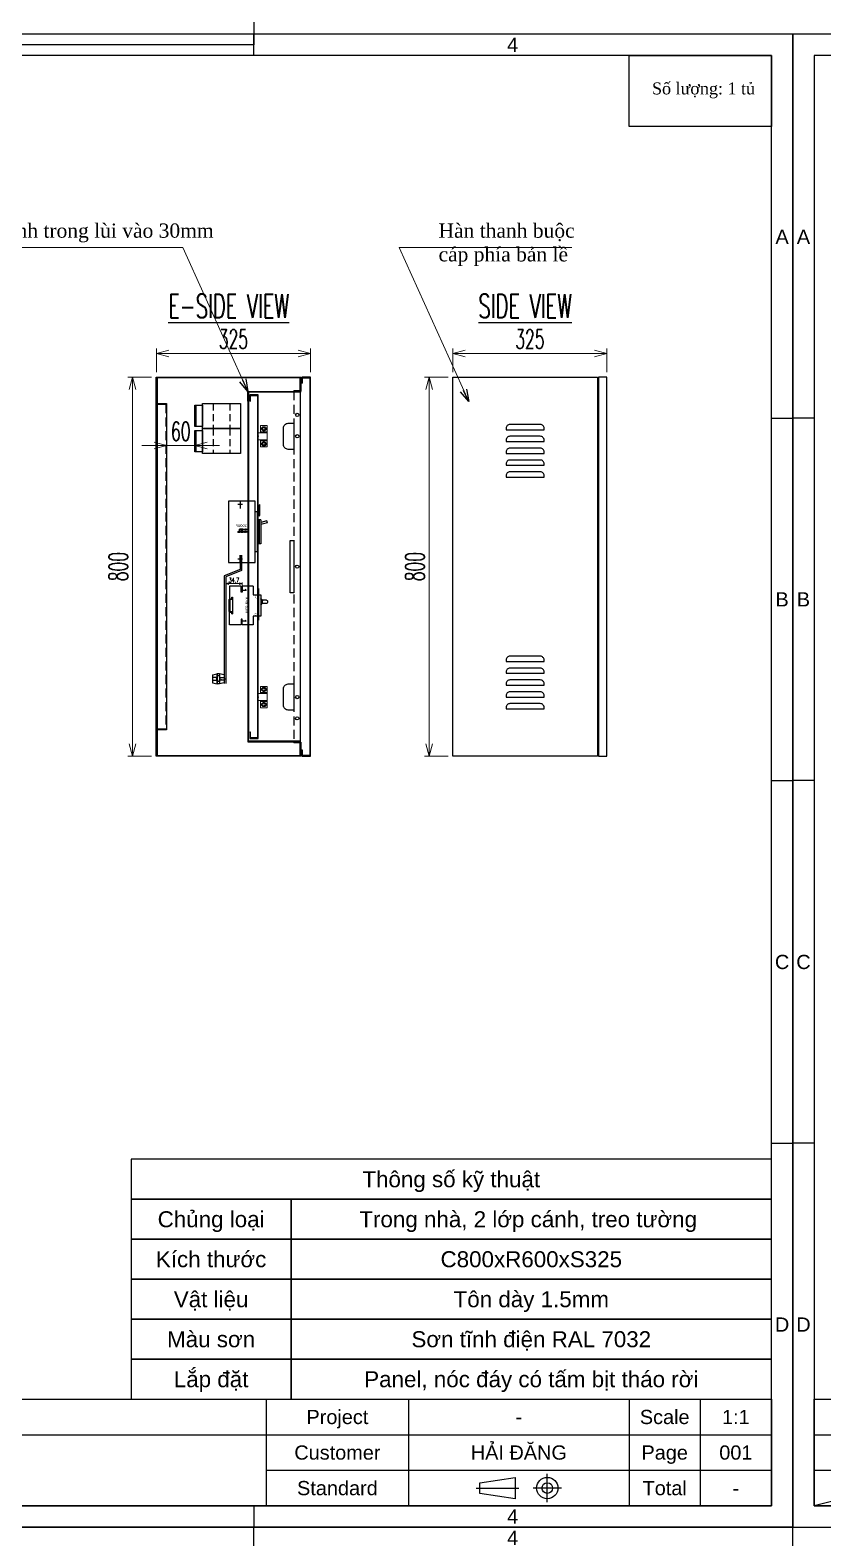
# Model space of a CAD drawing. Header units: millimetres. Extents: x 123558 to 149079, y -1073 to 14418.
# Drawn here: x 131752 to 133423, y 2054 to 5235 of the extents above; entities that cross this region are included whole.
import ezdxf
from ezdxf.enums import TextEntityAlignment as Align

# ---------------------------------------------------------------- set-up
doc = ezdxf.new("R2010")
doc.units = ezdxf.units.MM
doc.header["$LTSCALE"] = 3
for name, pattern in [('ACAD_ISO04W100', [30, 24, -3, 0, -3]), ('ASVLTYPE', [0.75, 0.5, -0.25]), ('HIDDEN', [9.525, 6.35, -3.175])]:
    doc.linetypes.add(name, pattern=pattern)
for name, color, linetype in [('1-EMC-ACESS', 4, 'Continuous'), ('@.TEXT', 7, 'Continuous'), ('@.VISIBLE', 7, 'Continuous'), ('centerline', 6, 'ACAD_ISO04W100'), ('dim', 7, 'Continuous'), ('equipments', 2, 'Continuous'), ('TEXT', 7, 'Continuous')]:
    doc.layers.add(name, color=color, linetype=linetype)
doc.layers.add('Thiet bi', color=7, linetype='Continuous', lineweight=9)
doc.layers.add('Thin-Hidden', color=6, linetype='HIDDEN', lineweight=13)
doc.styles.add('Ann_w01', font='romans.shx', dxfattribs={"width": 0.6, "bigfont": 'chineset.shx'})
doc.styles.add('Arial', font='arial.ttf')
doc.styles.add('hw_Standard', font='complex.shx', dxfattribs={"width": 0.9})
doc.styles.get("Standard").update_dxf_attribs({"font": 'arial.ttf'})
doc.styles.add('Tahoma (Input Text)', font='tahoma.ttf')
doc.dimstyles.new('Dim 01_SC05', dxfattribs={"dimscale": 5, "dimtxt": 2, "dimasz": 1.3, "dimexe": 0.5, "dimexo": 0.5, "dimgap": 0.5, "dimtad": 1, "dimtoh": 1, "dimdec": 1, "dimzin": 12, "dimdsep": 46, "dimtxsty": 'Ann_w01', "dimblk": 'OPEN30', "dimcen": 1.5, "dimclrd": 6, "dimclre": 6, "dimclrt": 3, "dimadec": 1, "dimazin": 3, "dimtm": 1e-09, "dimtfac": 1, "dimtdec": 1, "dimtmove": 0, "dimatfit": 3, "dimldrblk": 'OPEN30', "dimfxl": 1, "dimtolj": 1, "dimlwd": 20, "dimlwe": 20, "dimarcsym": 0})
doc.dimstyles.new('Dim 01_SC20', dxfattribs={"dimscale": 20, "dimtxt": 2, "dimasz": 1.3, "dimexe": 0.5, "dimexo": 0.5, "dimgap": 0.5, "dimtad": 1, "dimdec": 1, "dimzin": 12, "dimdsep": 46, "dimtxsty": 'Ann_w01', "dimblk": 'OPEN30', "dimcen": 1.5, "dimclrd": 6, "dimclre": 6, "dimclrt": 3, "dimadec": 1, "dimazin": 3, "dimtm": 1e-09, "dimtfac": 1, "dimtdec": 1, "dimtix": 1, "dimtmove": 0, "dimatfit": 3, "dimldrblk": 'OPEN30', "dimfxl": 1, "dimtolj": 1, "dimlwd": 20, "dimlwe": 20, "dimarcsym": 0})

# ---------------------------------------------------------------- blocks, each defined once
blk = doc.blocks.new('CML250A-2')
at = {"color": 85, "linetype": 'ASVLTYPE', "ltscale": 10}
for p, q in [((-4, 73.5), (49, 73.5)), ((-4, 38.5), (49, 38.5))]:
    blk.add_line(p, q, dxfattribs=at)
at = {"color": 85}
for p, q in [((18.25, 2), (18.25, 0)), ((26.75, 2), (26.75, 0))]:
    blk.add_line(p, q, dxfattribs=at)
for points in [[(-4, 96), (49, 96), (49, 16), (-4, 16)], [(0, 16), (45, 16), (45, 2), (0, 2)], [(0, 2), (45, 2), (45, 0), (0, 0)]]:
    blk.add_lwpolyline(points, close=True, dxfattribs=at)
blk = doc.blocks.new('*U57')
at = {"color": 3}
blk.add_line((1052.1, -3275.9), (1052.1, -3359.9), dxfattribs=at)
for p, q in [((1052.1, -3275.9), (1056.1, -3275.9)), ((1044.1, -3292.9), (1052.1, -3292.9)), ((1044.1, -3292.9), (1044.1, -3342.9)), ((1048.1, -3292.9), (1048.1, -3342.9)), ((1044.1, -3342.9), (1052.1, -3342.9)), ((1052.1, -3359.9), (1056.1, -3359.9))]:
    blk.add_line(p, q)
at = {"color": 1}
for p, q in [((1083.1, -3260.4), (1092.5, -3260.4)), ((1088.1, -3252.9), (1088.1, -3268.7)), ((1088.1, -3382.9), (1088.1, -3367.1)), ((1083.1, -3375.4), (1092.5, -3375.4))]:
    blk.add_line(p, q, dxfattribs=at)
blk.add_lwpolyline([(1056.1, -3252.9), (1112.1, -3252.9), (1112.1, -3382.9), (1056.1, -3382.9)], close=True)
at = {"layer": 'TEXT'}
for p, q in [((1030.1, -3299), (1031.3, -3294.6)), ((1030.1, -3299), (1044.1, -3302.7)), ((1031.3, -3294.6), (1044.1, -3297.9))]:
    blk.add_line(p, q, dxfattribs=at)
at = {"layer": 'Thiet bi', "color": 1, "linetype": 'HIDDEN', "ltscale": 10}
for points in [[(1047.6, -3261.6), (1047.6, -3284.6), (1046.1, -3282.8), (1046.1, -3259.9)], [(1047.6, -3261.6), (1047.6, -3284.6), (1046.1, -3282.8), (1046.1, -3259.9)], [(1051.1, -3374.1), (1051.1, -3351.2), (1049.6, -3352.9), (1049.6, -3375.8)], [(1051.1, -3374.1), (1051.1, -3351.2), (1049.6, -3352.9), (1049.6, -3375.8)]]:
    blk.add_lwpolyline(points, close=True, dxfattribs=at)
at = {"color": 251, "style": 'hw_Standard', "width": 0.9}
for s, p in [('ABN,ABE50c', (1073.2, -3314.4)), ('ABN,ABE100c', (1073.2, -3319.1))]:
    blk.add_text(s, height=2.5, dxfattribs=at).set_placement(p)
at = {"layer": 'TEXT', "insert": (1073.5, -3301.8), "char_height": 6, "attachment_point": 1, "style": 'Tahoma (Input Text)'}
blk.add_mtext_dynamic_manual_height_columns('100AF', width=11.015, gutter_width=1, heights=[0], dxfattribs=at)
blk = doc.blocks.new('*U89')
h = blk.add_hatch()
h.set_pattern_fill('ANSI31', color=1, scale=10)
h.set_pattern_definition([(45, (0, 0), (-0.8838835, 0.8838835), [])])
h.paths.add_polyline_path([(-482.3, -2659.2), (-483.7, -2659.2), (-483.7, -2672.3), (-482.3, -2672.3)])
h.paths.add_polyline_path([(-482.3, -2672.3), (-483.7, -2672.3), (-483.7, -2717.3), (-482.3, -2717.3)])
h.paths.add_polyline_path([(-482.3, -2717.3), (-483.7, -2717.3), (-483.7, -2725.9), (-482.3, -2725.9)])
for p, q in [((-518.9, -2654.3), (-543.9, -2654.3)), ((-543.9, -2654.3), (-543.9, -2680.8)), ((-518.9, -2666.3), (-518.9, -2654.3)), ((-516.9, -2666.3), (-518.9, -2666.3)), ((-493.9, -2654.3), (-516.9, -2654.3)), ((-516.9, -2654.3), (-516.9, -2666.3)), ((-543.9, -2680.8), (-539.4, -2680.8)), ((-538.4, -2677.3), (-537.2, -2677.3)), ((-538.4, -2677.3), (-538.4, -2679.8)), ((-537.2, -2677.3), (-537.2, -2712.3)), ((-543.9, -2735.3), (-543.9, -2708.8)), ((-543.9, -2708.8), (-539.4, -2708.8)), ((-518.9, -2735.3), (-543.9, -2735.3)), ((-538.4, -2712.3), (-538.4, -2709.8)), ((-538.4, -2712.3), (-537.2, -2712.3)), ((-516.9, -2723.3), (-518.9, -2723.3)), ((-518.9, -2723.3), (-518.9, -2735.3)), ((-516.9, -2735.3), (-516.9, -2723.3)), ((-493.9, -2735.3), (-516.9, -2735.3))]:
    blk.add_line(p, q)
at = {"color": 1}
for p, q in [((-516.9, -2662.3), (-508.2, -2662.3)), ((-508.2, -2662.3), (-510.9, -2661.2)), ((-508.2, -2662.3), (-510.9, -2663.4)), ((-483.7, -2659.2), (-483.7, -2725.9)), ((-516.9, -2727.3), (-508.2, -2727.3)), ((-508.2, -2727.3), (-510.9, -2726.2)), ((-508.2, -2727.3), (-510.9, -2728.4))]:
    blk.add_line(p, q, dxfattribs=at)
at = {"color": 3}
blk.add_lwpolyline([(-493.9, -2654.3), (-493.9, -2672.3), (-477.9, -2672.3), (-477.9, -2717.3), (-493.9, -2717.3), (-493.9, -2735.3)], dxfattribs=at)
at = {"color": 1}
blk.add_lwpolyline([(-483.7, -2659.2), (-482.3, -2659.2), (-482.3, -2725.9), (-483.7, -2725.9)], close=True, dxfattribs=at)
blk.add_lwpolyline([(-537.2, -2677.3), (-537.2, -2679.8, -0.414214), (-539.4, -2682), (-542, -2682, 0.414214), (-543, -2683), (-543, -2706.6, 0.414214), (-542, -2707.6), (-539.4, -2707.6, -0.414214), (-537.2, -2709.8), (-537.2, -2712.3), (-538.4, -2712.3), (-538.4, -2709.8, 0.414214), (-539.4, -2708.8), (-542, -2708.8, -0.414214), (-544.2, -2706.6), (-544.2, -2683, -0.414214), (-542, -2680.8), (-539.4, -2680.8, 0.414214), (-538.4, -2679.8), (-538.4, -2677.3), (-537.2, -2677.3)], format="xyb")
blk.add_lwpolyline([(-477.9, -2688.8), (-473.9, -2688.8), (-473.9, -2689.8), (-465.9, -2689.8, 0.414214), (-462.9, -2686.8), (-462.9, -2686.8, 0.414214), (-465.9, -2683.8), (-473.9, -2683.8), (-473.9, -2684.8), (-477.9, -2684.8)], format="xyb", dxfattribs=at)
blk.add_circle((-475.8, -2686.8), 1)
for centre, radius, start, end in [((-539.4, -2679.8), 1, 270, 0), ((-480.8, -2686.8), 6.88, 294.7615, 65.2385), ((-539.4, -2709.8), 1, 0, 90)]:
    blk.add_arc(centre, radius, start, end)
at = {"layer": 'Thin-Hidden'}
for p, q in [((-543, -2691.3), (-544.2, -2691.3)), ((-543, -2698.3), (-544.2, -2698.3))]:
    blk.add_line(p, q, dxfattribs=at)
at = {"style": 'Tahoma (Input Text)'}
blk.add_text('MCB-BKN', height=6, rotation=90, dxfattribs=at).set_placement((-503.5, -2711.3))
at = {"char_height": 3, "attachment_point": 1, "rotation": 90, "style": 'Tahoma (Input Text)'}
for s, insert in [('OFF', (-490.1, -2680.9)), ('ON', (-490.3, -2715.8))]:
    blk.add_mtext_dynamic_manual_height_columns(s, width=9.282, gutter_width=1, heights=[0], dxfattribs=dict(at, insert=insert))
blk = doc.blocks.new('*U22')
at = {"color": 1}
for p, q in [((-25, 18), (-15, 20)), ((-25, 18), (-25, 1)), ((-25, 1), (-15, -1)), ((-15, 20.5), (-15, -1.5)), ((-15, 20.5), (-10, 20.5)), ((-15, -1.5), (-15, 20.5)), ((-15, 20), (-15, -1)), ((-10, 15.5), (-15, 15.5)), ((-10, 3.5), (-15, 3.5)), ((-10, 20.5), (-10, -1.5)), ((0, 18), (-10, 20)), ((0, 1), (-10, -1)), ((0, 18), (0, 1)), ((-10, -1.5), (-15, -1.5))]:
    blk.add_line(p, q, dxfattribs=at)
for points in [[(-25, 12.5), (-25, 6.5), (-16, 6.5), (-16, 12.5)], [(0, 12.5), (0, 6.5), (-9, 6.5), (-9, 12.5)]]:
    blk.add_lwpolyline(points, close=True, dxfattribs=at)
at = {"color": 1, "width": 30.098, "attachment_point": 5, "rotation": 270}
for s, insert, char_height in [('{\\fTahoma|b0|i0|c0|p34;M6}', (-18.2, 9.5), 1.5), ('{\\fTahoma|b0|i0|c0|p34;S25}', (-12.4, 9.5), 3), ('{\\fTahoma|b0|i0|c0|p34;M6}', (-5.9, 9.5), 1.5)]:
    blk.add_mtext(s, dxfattribs=dict(at, insert=insert, char_height=char_height))
blk = doc.blocks.new('Standard ISO')
at = {"color": 6}
for p, q in [((-6, 0), (0, 0)), ((6, 0), (2, 0)), ((4, -2), (4, 2))]:
    blk.add_line(p, q, dxfattribs=at)
blk.add_lwpolyline([(-0.5, 1.5), (-0.5, -1.5), (-5.5, -0.75), (-5.5, 0.75), (-0.5, 1.5)])
for radius in [1.5, 0.75]:
    blk.add_circle((4, 0), radius)
blk = doc.blocks.new('KHUNG BAN VE (Made by Tung)')
at = {"layer": '@.VISIBLE', "color": 8}
for p, q in [((221.25, 207), (221.25, 210)), ((3, 156), (0, 156)), ((294, 156), (297, 156)), ((3, 105), (0, 105)), ((294, 105), (297, 105)), ((3, 54), (0, 54)), ((294, 54), (297, 54)), ((223, 18), (223, 3)), ((243, 18), (243, 3)), ((274, 18), (274, 3)), ((284, 18), (284, 3)), ((3, 13), (73, 13)), ((123, 13), (294, 13)), ((3, 8), (73, 8)), ((23, 8), (3, 3)), ((223, 8), (294, 8)), ((221.25, 3), (221.25, 0))]:
    blk.add_line(p, q, dxfattribs=at)
for points in [[(0, 0), (297, 0), (297, 210), (0, 210)], [(3, 3), (294, 3), (294, 207), (3, 207)], [(3, 18), (294, 18), (294, 3), (3, 3)]]:
    blk.add_lwpolyline(points, close=True, dxfattribs=at)
blk.add_blockref('Standard ISO', (258.5, 5.5))
at = {"layer": '@.TEXT', "color": 1, "style": 'Arial'}
for s, p in [('4', (257.625, 208.5)), ('A', (1.5, 181.5)), ('A', (295.5, 181.5)), ('B', (1.5, 130.5)), ('B', (295.5, 130.5)), ('C', (1.5, 79.5)), ('C', (295.5, 79.5)), ('D', (1.5, 28.5)), ('D', (295.5, 28.5)), ('4', (257.625, 1.5))]:
    blk.add_text(s, height=2, dxfattribs=at).set_placement(p, align=Align.MIDDLE_CENTER)
at = {"layer": '@.TEXT', "color": 2, "style": 'Arial'}
for s, p in [('Project', (233, 15.5)), ('Scale', (279, 15.5)), ('Customer', (233, 10.5)), ('Page', (279, 10.5)), ('Standard', (233, 5.5)), ('Total', (279, 5.5))]:
    blk.add_text(s, height=2, dxfattribs=at).set_placement(p, align=Align.MIDDLE_CENTER)
at = {"layer": '@.TEXT', "color": 1, "style": 'Arial'}
for tag, height, p in [('DESIGNER_NAME', 2, (38, 15.5)), ('PROJECT_CODE', 2, (258.5, 15.5)), ('SCALE', 2, (289, 15.5)), ('APPROVED_NAME', 2, (38, 10.5)), ('CUSTOMER_NAME', 2, (258.5, 10.5)), ('PAGE', 2, (289, 10.5)), ('DRAWING_NAME', 4, (173, 8)), ('TOTAL', 2, (289, 5.5))]:
    blk.add_attdef(tag, text='', height=height, dxfattribs=at).set_placement(p, align=Align.MIDDLE_CENTER)
blk = doc.blocks.new('Bảng thông số (Made by Tung)')
at = {"color": 8}
for points in [[(-80, 25), (0, 25), (0, 30), (-80, 30)], [(-80, 20), (-60, 20), (-60, 25), (-80, 25)], [(-60, 20), (0, 20), (0, 25), (-60, 25)], [(-80, 15), (-60, 15), (-60, 20), (-80, 20)], [(-60, 15), (0, 15), (0, 20), (-60, 20)], [(-80, 10), (-60, 10), (-60, 15), (-80, 15)], [(-60, 10), (0, 10), (0, 15), (-60, 15)], [(-80, 5), (-60, 5), (-60, 10), (-80, 10)], [(-60, 5), (0, 5), (0, 10), (-60, 10)], [(-80, 0), (-60, 0), (-60, 5), (-80, 5)], [(-60, 0), (0, 0), (0, 5), (-60, 5)]]:
    blk.add_lwpolyline(points, close=True, dxfattribs=at)
at = {"color": 4, "style": 'Arial'}
for tag, p in [('FORM', (-30, 22.5)), ('SIZE', (-30, 17.5)), ('MATERIAL', (-30, 12.5)), ('PAINTING', (-30, 7.5)), ('ASSEMBLY', (-30, 2.5))]:
    blk.add_attdef(tag, text='', height=2, dxfattribs=at).set_placement(p, align=Align.MIDDLE_CENTER)
at = {"layer": '@.TEXT', "color": 1, "style": 'Arial'}
blk.add_text('Thông số kỹ thuật', height=2, dxfattribs=at).set_placement((-40, 27.5), align=Align.MIDDLE_CENTER)
at = {"layer": '@.TEXT', "color": 2, "style": 'Arial'}
for s, p in [('Chủng loại', (-70, 22.5)), ('Kích thước', (-70, 17.5)), ('Vật liệu', (-70, 12.5)), ('Màu sơn', (-70, 7.5)), ('Lắp đặt', (-70, 2.5))]:
    blk.add_text(s, height=2, dxfattribs=at).set_placement(p, align=Align.MIDDLE_CENTER)
blk = doc.blocks.new('_Open30')
at = {"color": 0, "linetype": 'ByBlock', "lineweight": -2}
for p, q in [((-1, 0.27), (0, 0)), ((0, 0), (-1, -0.27)), ((0, 0), (-1, 0))]:
    blk.add_line(p, q, dxfattribs=at)
blk = doc.blocks.new('*D271')
at = {"color": 6, "lineweight": 20, "transparency": 16777216}
for p, q in [((132013.3, 4359), (131987.3, 4359)), ((132039.3, 4355.9), (132039.3, 4369)), ((132099.3, 4359), (132039.3, 4359)), ((132099.3, 4355.9), (132099.3, 4369)), ((132125.3, 4359), (132151.3, 4359))]:
    blk.add_line(p, q, dxfattribs=at)
at = {"layer": 'Defpoints', "color": 0, "transparency": 16777216}
for p in [(132039.3, 4359), (132039.3, 4345.9), (132099.3, 4345.9)]:
    blk.add_point(p, dxfattribs=at)
at = {"color": 6, "lineweight": 20, "transparency": 16777216, "xscale": 26, "yscale": 26, "zscale": 26}
blk.add_blockref('_Open30', (132039.3, 4359), dxfattribs=at)
at = {"color": 6, "lineweight": 20, "transparency": 16777216, "xscale": 26, "yscale": 26, "zscale": 26, "rotation": 180}
blk.add_blockref('_Open30', (132099.3, 4359), dxfattribs=at)
at = {"color": 3, "transparency": 16777216, "insert": (132069.3, 4389), "char_height": 40, "attachment_point": 5, "style": 'Ann_w01'}
blk.add_mtext('\\A1;60', dxfattribs=at)
blk = doc.blocks.new('HL025-2.2 Side')
at = {"layer": 'centerline', "lineweight": 0}
blk.add_line((-1, 0), (1, 0), dxfattribs=at)
at = {"layer": 'equipments', "lineweight": 0}
for p, q in [((4.8, 9.25), (18.8, 9.25)), ((4.8, 7.5), (18.8, 7.5)), ((4.8, -7.5), (18.8, -7.5)), ((4.8, -9.25), (18.8, -9.25))]:
    blk.add_line(p, q, dxfattribs=at)
for points in [[(4.8, -7.5), (0, -7.5), (0, 7.5), (4.8, 7.5)], [(4.8, 7.5), (4.8, 22.5), (18.8, 22.5), (18.8, -22.5), (4.8, -22.5), (4.8, -7.5)]]:
    blk.add_lwpolyline(points, dxfattribs=at)
at = {"layer": 'equipments'}
for centre in [(11.8, 16), (11.8, -16)]:
    blk.add_circle(centre, 3, dxfattribs=at)
blk = doc.blocks.new('*D279')
at = {"layer": '@.VISIBLE', "color": 6, "lineweight": 20, "transparency": 16777216}
for p, q in [((132007.8, 4503.4), (131957.8, 4503.4)), ((131967.8, 3729.4), (131967.8, 4477.4)), ((132007.8, 3703.4), (131957.8, 3703.4))]:
    blk.add_line(p, q, dxfattribs=at)
at = {"layer": 'Defpoints', "color": 0, "transparency": 16777216}
for p in [(131967.8, 4503.4), (132017.8, 4503.4), (132017.8, 3703.4)]:
    blk.add_point(p, dxfattribs=at)
at = {"layer": '@.VISIBLE', "color": 6, "lineweight": 20, "transparency": 16777216, "xscale": 26, "yscale": 26, "zscale": 26}
for p, rotation in [((131967.8, 4503.4), 90), ((131967.8, 3703.4), 270)]:
    blk.add_blockref('_Open30', p, dxfattribs=dict(at, rotation=rotation))
at = {"layer": '@.VISIBLE', "color": 3, "transparency": 16777216, "insert": (131937.8, 4103.4), "char_height": 40, "attachment_point": 5, "rotation": 90, "style": 'Ann_w01'}
blk.add_mtext('\\A1;800', dxfattribs=at)
blk = doc.blocks.new('*D281')
at = {"layer": '@.VISIBLE', "color": 6, "lineweight": 20, "transparency": 16777216}
for p, q in [((132017.8, 4513.4), (132017.8, 4563.4)), ((132043.8, 4553.4), (132316.8, 4553.4)), ((132342.8, 4513.4), (132342.8, 4563.4))]:
    blk.add_line(p, q, dxfattribs=at)
at = {"layer": 'Defpoints', "color": 0, "transparency": 16777216}
for p in [(132342.8, 4553.4), (132017.8, 4503.4), (132342.8, 4503.4)]:
    blk.add_point(p, dxfattribs=at)
at = {"layer": '@.VISIBLE', "color": 6, "lineweight": 20, "transparency": 16777216, "xscale": 26, "yscale": 26, "zscale": 26, "rotation": 180}
blk.add_blockref('_Open30', (132017.8, 4553.4), dxfattribs=at)
at = {"layer": '@.VISIBLE', "color": 6, "lineweight": 20, "transparency": 16777216, "xscale": 26, "yscale": 26, "zscale": 26}
blk.add_blockref('_Open30', (132342.8, 4553.4), dxfattribs=at)
at = {"layer": '@.VISIBLE', "color": 3, "transparency": 16777216, "insert": (132180.3, 4583.4), "char_height": 40, "attachment_point": 5, "style": 'Ann_w01'}
blk.add_mtext('\\A1;325', dxfattribs=at)
blk = doc.blocks.new('*D282')
at = {"layer": '@.VISIBLE', "color": 6, "lineweight": 20, "transparency": 16777216}
for p, q in [((132632.8, 4503.4), (132582.8, 4503.4)), ((132592.8, 3729.4), (132592.8, 4477.4)), ((132632.8, 3703.4), (132582.8, 3703.4))]:
    blk.add_line(p, q, dxfattribs=at)
at = {"layer": 'Defpoints', "color": 0, "transparency": 16777216}
for p in [(132592.8, 4503.4), (132642.8, 4503.4), (132642.8, 3703.4)]:
    blk.add_point(p, dxfattribs=at)
at = {"layer": '@.VISIBLE', "color": 6, "lineweight": 20, "transparency": 16777216, "xscale": 26, "yscale": 26, "zscale": 26}
for p, rotation in [((132592.8, 4503.4), 90), ((132592.8, 3703.4), 270)]:
    blk.add_blockref('_Open30', p, dxfattribs=dict(at, rotation=rotation))
at = {"layer": '@.VISIBLE', "color": 3, "transparency": 16777216, "insert": (132562.8, 4103.4), "char_height": 40, "attachment_point": 5, "rotation": 90, "style": 'Ann_w01'}
blk.add_mtext('\\A1;800', dxfattribs=at)
blk = doc.blocks.new('*D283')
at = {"layer": '@.VISIBLE', "color": 6, "lineweight": 20, "transparency": 16777216}
for p, q in [((132642.8, 4513.4), (132642.8, 4563.4)), ((132668.8, 4553.4), (132941.8, 4553.4)), ((132967.8, 4513.4), (132967.8, 4563.4))]:
    blk.add_line(p, q, dxfattribs=at)
at = {"layer": 'Defpoints', "color": 0, "transparency": 16777216}
for p in [(132967.8, 4553.4), (132642.8, 4503.4), (132967.8, 4503.4)]:
    blk.add_point(p, dxfattribs=at)
at = {"layer": '@.VISIBLE', "color": 6, "lineweight": 20, "transparency": 16777216, "xscale": 26, "yscale": 26, "zscale": 26, "rotation": 180}
blk.add_blockref('_Open30', (132642.8, 4553.4), dxfattribs=at)
at = {"layer": '@.VISIBLE', "color": 6, "lineweight": 20, "transparency": 16777216, "xscale": 26, "yscale": 26, "zscale": 26}
blk.add_blockref('_Open30', (132967.8, 4553.4), dxfattribs=at)
at = {"layer": '@.VISIBLE', "color": 3, "transparency": 16777216, "insert": (132805.3, 4583.4), "char_height": 40, "attachment_point": 5, "style": 'Ann_w01'}
blk.add_mtext('\\A1;325', dxfattribs=at)
blk = doc.blocks.new('*U276')
at = {"color": 2}
blk.add_lwpolyline([(32, 5.5), (-32, 5.5, 0.414214), (-40, -2.5), (-40, -5.5), (40, -5.5), (40, -2.5, 0.414214)], format="xyb", close=True, dxfattribs=at)
blk = doc.blocks.new('*U277')
at = {"color": 0, "linetype": 'ByBlock', "lineweight": -2}
for p in [(0, 100), (0, 75), (0, 50), (0, 25), (0, 0)]:
    blk.add_blockref('*U276', p, dxfattribs=at)
blk = doc.blocks.new('*U278')
at = {"color": 2}
blk.add_lwpolyline([(32, 5.5), (-32, 5.5, 0.414214), (-40, -2.5), (-40, -5.5), (40, -5.5), (40, -2.5, 0.414214)], format="xyb", close=True, dxfattribs=at)
blk = doc.blocks.new('*U275')
at = {"color": 0, "linetype": 'ByBlock', "lineweight": -2}
for p in [(0, 100), (0, 75), (0, 50), (0, 25), (0, 0)]:
    blk.add_blockref('*U278', p, dxfattribs=at)
blk = doc.blocks.new('*D471')
at = {"color": 6, "lineweight": 20, "transparency": 16777216}
for p, q in [((132164.1, 4064.4), (132164.1, 4070)), ((132192.3, 4067.5), (132170.6, 4067.5)), ((132198.8, 4064.4), (132198.8, 4070))]:
    blk.add_line(p, q, dxfattribs=at)
at = {"layer": 'Defpoints', "color": 0, "transparency": 16777216}
for p in [(132164.1, 4067.5), (132164.1, 4061.9), (132198.8, 4061.9)]:
    blk.add_point(p, dxfattribs=at)
at = {"color": 6, "lineweight": 20, "transparency": 16777216, "xscale": 6.5, "yscale": 6.5, "zscale": 6.5, "rotation": 180}
blk.add_blockref('_Open30', (132164.1, 4067.5), dxfattribs=at)
at = {"color": 6, "lineweight": 20, "transparency": 16777216, "xscale": 6.5, "yscale": 6.5, "zscale": 6.5}
blk.add_blockref('_Open30', (132198.8, 4067.5), dxfattribs=at)
at = {"color": 3, "transparency": 16777216, "insert": (132181.4, 4075), "char_height": 10, "attachment_point": 5, "style": 'Ann_w01'}
blk.add_mtext('\\A1;34.7', dxfattribs=at)

msp = doc.modelspace()

# ---------------------------------------------------------------- linework, layer by layer
for p, q in [((132194.26, 4119.36), (132197.26, 4119.36)), ((132161.06, 3866.87), (132164.06, 3866.87))]:
    msp.add_line(p, q)
for points in [[(130973.11, 6562.65), (132223.25, 6562.65), (132223.25, 5204.39), (130973.11, 5204.39)], [(133014.49, 5181.89), (133314.5, 5181.89), (133314.5, 5031.92), (133014.49, 5031.92)]]:
    msp.add_lwpolyline(points, close=True)
at = {"color": 1}
for points in [[(132194.26, 4127.36), (132194.26, 4097.36), (132161.06, 4083.85), (132161.06, 3856.87)], [(132194.26, 4127.36), (132194.26, 4097.36), (132161.06, 4083.85), (132161.06, 3856.87)], [(132197.26, 4127.36), (132197.26, 4095.33), (132164.06, 4081.83), (132164.06, 3856.87)], [(132197.26, 4127.36), (132197.26, 4095.33), (132164.06, 4081.83), (132164.06, 3856.87)]]:
    msp.add_lwpolyline(points, dxfattribs=at)
at = {"layer": '@.VISIBLE', "color": 4}
for p, q in [((132326.26, 4490.36), (132324.76, 4490.36)), ((132326.26, 3716.36), (132324.76, 3716.36))]:
    msp.add_line(p, q, dxfattribs=at)
at = {"layer": '@.VISIBLE'}
for p, q in [((132307.76, 4474.86), (132307.76, 4473.36)), ((132307.76, 3733.36), (132307.76, 3731.86))]:
    msp.add_line(p, q, dxfattribs=at)
at = {"layer": '@.VISIBLE', "linetype": 'HIDDEN'}
msp.add_line((132307.76, 4473.36), (132307.76, 3733.36), dxfattribs=at)
at = {"layer": '@.VISIBLE', "color": 6}
for p, q in [((132321.76, 3735.36), (132321.76, 4471.36)), ((132210.76, 4452.86), (132210.76, 3753.86)), ((132212.26, 4452.86), (132212.26, 3753.86))]:
    msp.add_line(p, q, dxfattribs=at)
at = {"layer": '@.VISIBLE'}
for points in [[(132307.76, 3733.36), (132322.76, 3733.36), (132322.76, 3703.36), (132017.76, 3703.36), (132017.76, 4503.36), (132322.76, 4503.36), (132322.76, 4473.36), (132307.76, 4473.36)], [(132307.76, 4474.86), (132321.26, 4474.86), (132321.26, 4501.86), (132019.26, 4501.86), (132019.26, 3704.86), (132321.26, 3704.86), (132321.26, 3731.86), (132307.76, 3731.86)]]:
    msp.add_lwpolyline(points, dxfattribs=at)
at = {"layer": '@.VISIBLE', "color": 4}
for points in [[(132324.76, 3716.36), (132324.76, 3703.36), (132342.76, 3703.36), (132342.76, 4503.36), (132324.76, 4503.36), (132324.76, 4490.36)], [(132326.26, 4490.36), (132326.26, 4501.86), (132341.26, 4501.86), (132341.26, 3704.86), (132326.26, 3704.86), (132326.26, 3716.36)], [(132214.76, 4452.88), (132216.26, 4452.86), (132216.26, 4464.36), (132231.26, 4464.36), (132231.26, 3742.36), (132216.26, 3742.36), (132216.26, 3753.86), (132214.76, 3753.86), (132214.76, 3740.86), (132232.76, 3740.86), (132232.76, 4465.86), (132214.76, 4465.86), (132214.76, 4452.86)]]:
    msp.add_lwpolyline(points, dxfattribs=at)
at = {"layer": '@.VISIBLE'}
msp.add_lwpolyline([(132947.76, 3703.36), (132642.76, 3703.36), (132642.76, 4503.36), (132947.76, 4503.36)], close=True, dxfattribs=at)
at = {"layer": '@.VISIBLE', "color": 4}
msp.add_lwpolyline([(132967.76, 4503.36), (132949.76, 4503.36), (132949.76, 3703.36), (132967.76, 3703.36)], close=True, dxfattribs=at)
at = {"layer": '@.VISIBLE', "color": 6}
for points in [[(132321.76, 4471.36), (132212.26, 4471.36), (132212.26, 4452.86), (132210.76, 4452.86), (132210.76, 4472.86), (132321.76, 4472.86)], [(132299.76, 4158.36), (132307.76, 4158.36), (132307.76, 4048.36), (132299.76, 4048.36)], [(132321.76, 3735.36), (132212.26, 3735.36), (132212.26, 3753.86), (132210.76, 3753.86), (132210.76, 3733.86), (132321.76, 3733.86)]]:
    msp.add_lwpolyline(points, close=True, dxfattribs=at)
at = {"layer": '@.VISIBLE', "color": 151}
msp.add_lwpolyline([(132019.26, 4447.86), (132039.26, 4447.86), (132039.26, 3758.86), (132019.26, 3758.86)], close=True, dxfattribs=at)
at = {"layer": '@.VISIBLE', "color": 151, "linetype": 'HIDDEN'}
msp.add_lwpolyline([(132019.26, 4446.36), (132037.76, 4446.36), (132037.76, 3760.36), (132019.26, 3760.36)], dxfattribs=at)
at = {"layer": '@.VISIBLE', "color": 6}
for points in [[(132239.56, 4394.36), (132239.56, 4394.36, 0.4142136), (132243.06, 4390.86), (132246.06, 4390.86, 0.4142136), (132249.56, 4394.36), (132249.56, 4394.36, 0.4142136), (132246.06, 4397.86), (132243.06, 4397.86, 0.4142136)], [(132307.76, 4405.86), (132307.76, 4350.86), (132295.76, 4350.86, -0.4142136), (132285.76, 4360.86), (132285.76, 4395.86, -0.4142136), (132295.76, 4405.86)], [(132239.56, 4362.36), (132239.56, 4362.36, 0.4142136), (132243.06, 4358.86), (132246.06, 4358.86, 0.4142136), (132249.56, 4362.36), (132249.56, 4362.36, 0.4142136), (132246.06, 4365.86), (132243.06, 4365.86, 0.4142136)], [(132307.76, 3855.86), (132307.76, 3800.86), (132295.76, 3800.86, -0.4142136), (132285.76, 3810.86), (132285.76, 3845.86, -0.4142136), (132295.76, 3855.86)], [(132239.56, 3844.36), (132239.56, 3844.36, 0.4142136), (132243.06, 3840.86), (132246.06, 3840.86, 0.4142136), (132249.56, 3844.36), (132249.56, 3844.36, 0.4142136), (132246.06, 3847.86), (132243.06, 3847.86, 0.4142136)], [(132239.56, 3812.36), (132239.56, 3812.36, 0.4142136), (132243.06, 3808.86), (132246.06, 3808.86, 0.4142136), (132249.56, 3812.36), (132249.56, 3812.36, 0.4142136), (132246.06, 3815.86), (132243.06, 3815.86, 0.4142136)]]:
    msp.add_lwpolyline(points, format="xyb", close=True, dxfattribs=at)
for centre in [(132314.76, 4423.36), (132314.76, 4378.36), (132314.76, 4103.36), (132314.76, 3828.36), (132314.76, 3783.36)]:
    msp.add_circle(centre, 3.5, dxfattribs=at)

# ---------------------------------------------------------------- block references
at = {"color": 1, "rotation": 270}
for p in [(132099.26, 4443.86), (132099.26, 4390.86)]:
    msp.add_blockref('CML250A-2', p, dxfattribs=at)
for name, p in [('*U275', (132795.26, 4297.86)), ('*U89', (132715.65, 6716.19)), ('*U277', (132795.26, 3808.86)), ('*U22', (132161.06, 3857.34))]:
    msp.add_blockref(name, p)
at = {"xscale": -1}
msp.add_blockref('*U57', (133282.34, 7494.73), dxfattribs=at)
at = {"xscale": 16.875, "yscale": 16.875, "zscale": 16.875}
msp.add_blockref('Bảng thông số (Made by Tung)', (133314.5, 2346.89), dxfattribs=at).add_auto_attribs({'MATERIAL': 'Tôn dày 1.5mm', 'ASSEMBLY': 'Panel, nóc đáy có tấm bịt tháo rời', 'PAINTING': 'Sơn tĩnh điện RAL 7032', 'SIZE': 'C800xR600xS325', 'FORM': 'Trong nhà, 2 lớp cánh, treo tường '})
at = {"layer": '@.VISIBLE'}
ref = msp.add_blockref('KHUNG BAN VE (Made by Tung)', (128904.5, 2076.89), dxfattribs=dict(at, xscale=15, yscale=15, zscale=15))
ref.add_attrib('TOTAL', '-', dxfattribs={"layer": '@.TEXT', "color": 1, "height": 30, "style": 'Arial'}).set_placement((133239.5, 2159.39), align=Align.MIDDLE_CENTER)
ref.add_attrib('PAGE', '001', dxfattribs={"layer": '@.TEXT', "color": 1, "height": 30, "style": 'Arial'}).set_placement((133239.5, 2234.39), align=Align.MIDDLE_CENTER)
ref.add_attrib('SCALE', '1:1', dxfattribs={"layer": '@.TEXT', "color": 1, "height": 30, "style": 'Arial'}).set_placement((133239.5, 2309.39), align=Align.MIDDLE_CENTER)
ref.add_attrib('CUSTOMER_NAME', 'HẢI ĐĂNG', dxfattribs={"layer": '@.TEXT', "color": 1, "height": 30, "style": 'Arial'}).set_placement((132782, 2234.39), align=Align.MIDDLE_CENTER)
ref.add_attrib('PROJECT_CODE', '-', dxfattribs={"layer": '@.TEXT', "color": 1, "height": 30, "style": 'Arial'}).set_placement((132782, 2309.39), align=Align.MIDDLE_CENTER)
at = {"layer": '@.VISIBLE', "xscale": 15, "yscale": 15, "zscale": 15}
for p in [(133359.5, 2076.89), (128904.5, -1073.11)]:
    msp.add_blockref('KHUNG BAN VE (Made by Tung)', p, dxfattribs=at)
at = {"layer": 'equipments'}
msp.add_blockref('HL025-2.2 Side', (132232.76, 4378.36), dxfattribs=at)
at = {"layer": 'equipments', "xscale": -1, "rotation": 180}
msp.add_blockref('HL025-2.2 Side', (132232.76, 3828.36), dxfattribs=at)

# ---------------------------------------------------------------- texts
at = {"char_height": 30, "attachment_point": 1, "style": 'Ann_w01'}
for s, width, insert in [('{\\fTimes New Roman|b0|i0|c163|p18;\\W1;Cánh trong lùi vào 30mm }', 482.2882, (131672.88, 4827.38)), ('{\\fTimes New Roman|b0|i0|c0|p18;\\W1;Hàn thanh buộc cáp phía bản lề}', 338.5833, (132612.72, 4827.38))]:
    msp.add_mtext_dynamic_manual_height_columns(s, width=width, gutter_width=99.2, heights=[0], dxfattribs=dict(at, insert=insert))
at = {"layer": '1-EMC-ACESS', "color": 1, "linetype": 'ByBlock', "lineweight": -2, "insert": (133171.4, 5124.91), "char_height": 25.2, "width": 385.9629, "attachment_point": 2, "style": 'Arial'}
msp.add_mtext('{\\fTimes New Roman|b0|i0|c163|p18;\\C7;Số lượng: \\fTimes New Roman|b0|i0|c0|p18;1\\fTimes New Roman|b0|i0|c163|p18; tủ }', dxfattribs=at)
at = {"layer": 'dim', "color": 2, "char_height": 50, "attachment_point": 5, "style": 'Ann_w01'}
for s, insert in [('\\A1;{\\LE-SIDE VIEW}', (132170.26, 4653.36)), ('\\A1;{\\LSIDE VIEW}', (132795.26, 4653.36))]:
    msp.add_mtext(s, dxfattribs=dict(at, insert=insert))

# ---------------------------------------------------------------- dimensions: what is measured, and where the dimension line sits
for base, p1, p2, dimstyle, picture, middle in [((132039.26, 4359.04), (132099.26, 4345.86), (132039.26, 4345.86), 'Dim 01_SC20', '*D271', (132069.26, 4389.04)), ((132164.06, 4067.5), (132198.76, 4061.86), (132164.06, 4061.86), 'Dim 01_SC05', '*D471', (132181.41, 4075))]:
    dim = msp.add_linear_dim(base=base, p1=p1, p2=p2, dimstyle=dimstyle)
    dim.commit()
    dim.dimension.update_dxf_attribs({"geometry": picture, "text_midpoint": middle})
at = {"layer": '@.VISIBLE'}
for base, p1, p2, picture, middle in [((132342.76, 4553.36), (132017.76, 4503.36), (132342.76, 4503.36), '*D281', (132180.26, 4583.36)), ((132967.76, 4553.36), (132642.76, 4503.36), (132967.76, 4503.36), '*D283', (132805.26, 4583.36))]:
    dim = msp.add_linear_dim(base=base, p1=p1, p2=p2, dimstyle='Dim 01_SC20', dxfattribs=at)
    dim.commit()
    dim.dimension.update_dxf_attribs({"geometry": picture, "text_midpoint": middle})
for base, p1, p2, picture, middle in [((131967.76, 4503.36), (132017.76, 3703.36), (132017.76, 4503.36), '*D279', (131937.76, 4103.36)), ((132592.76, 4503.36), (132642.76, 3703.36), (132642.76, 4503.36), '*D282', (132562.76, 4103.36))]:
    dim = msp.add_linear_dim(base=base, p1=p1, p2=p2, angle=90, dimstyle='Dim 01_SC20', dxfattribs=at)
    dim.commit()
    dim.dimension.update_dxf_attribs({"geometry": picture, "text_midpoint": middle})

# ---------------------------------------------------------------- leaders
for points in [[(132210.76, 4472.86), (132073.32, 4776.71), (131709.67, 4776.71)], [(132676.24, 4451.53), (132529.99, 4776.71), (132893.64, 4776.71)]]:
    msp.add_leader(points, dimstyle='Dim 01_SC20', override={"dimgap": 0.5, "dimtad": 0})

doc.saveas('drawing.dxf')
